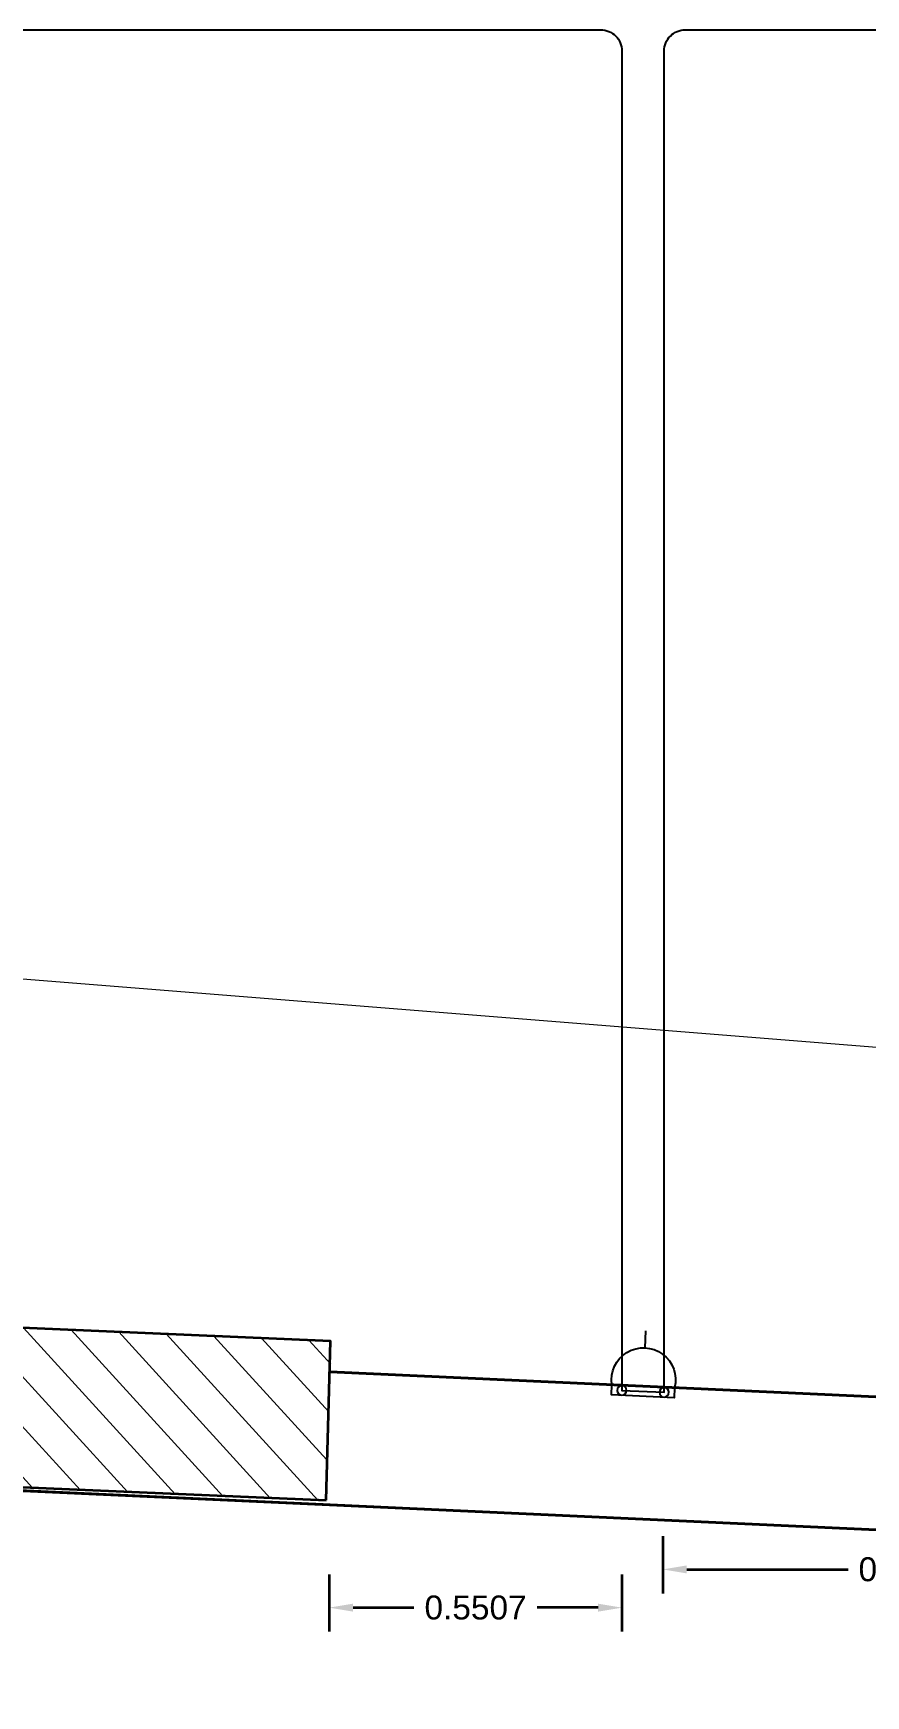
# Model space of a CAD drawing. Header units: inches. Extents: x 3955 to 4125, y 4886 to 4983.
# Drawn here: x 4016.632 to 4018.198, y 4922.18 to 4925.306 of the extents above; entities that cross this region are included whole.
import ezdxf

# ---------------------------------------------------------------- set-up
doc = ezdxf.new("R2010")
doc.units = ezdxf.units.IN
doc.header["$MEASUREMENT"] = 0
doc.linetypes.add('ACAD_ISO03W100', pattern=[30, 12, -18])
doc.layers.get('0').update_dxf_attribs({"lineweight": 35})
doc.layers.get('Defpoints').update_dxf_attribs({"lineweight": 25})
for name, color, linetype, lineweight in [('Column(S)', 24, 'Continuous', 35), ('DIM', 6, 'Continuous', 20), ('DIM IN', 12, 'Continuous', 15), ('HA', 252, 'Continuous', 18), ('hatch col(S)', 45, 'Continuous', 15), ('walls', 7, 'Continuous', 40)]:
    doc.layers.add(name, color=color, linetype=linetype, lineweight=lineweight)
doc.layers.add('E-POWER', color=3, linetype='Continuous')
doc.layers.add('N Wiring', color=255, linetype='Continuous')
doc.styles.get("Standard").update_dxf_attribs({"font": 'arial.ttf'})
doc.dimstyles.get("Standard").update_dxf_attribs({"dimtxt": 0.18, "dimasz": 0.18, "dimexe": 0.18, "dimexo": 0.0625, "dimgap": 0.09, "dimtad": 0, "dimtih": 1, "dimtoh": 1, "dimdec": 4, "dimzin": 0, "dimdsep": 46, "dimtxsty": 'Standard', "dimcen": 0.09, "dimadec": 0, "dimazin": 0, "dimtfac": 1, "dimtdec": 4, "dimtofl": 0, "dimtmove": 0, "dimatfit": 3, "dimfxl": 1, "dimtolj": 1, "dimtzin": 0, "dimarcsym": 0})

# ---------------------------------------------------------------- blocks, each defined once
blk = doc.blocks.new('S1')
for p, q in [((0, 180), (0, 260)), ((-147, 0), (147, 0))]:
    blk.add_line(p, q)
blk.add_lwpolyline([(147, 0), (-147, 0), (-147, -47.8), (147, -47.8)], close=True)
for centre in [(-99, -23.9), (99, -23.9)]:
    blk.add_circle(centre, 22.2)
at = {"linetype": 'Continuous'}
blk.add_arc((0, 30), 150, 348.46158, 191.53842, dxfattribs=at)
blk = doc.blocks.new('*D358')
at = {"layer": 'Defpoints', "color": 0}
for p in [(3530.6222, 1325.1064, 0), (3531.173, 1325.1055, 0), (3530.6222, 1324.6968)]:
    blk.add_point(p, dxfattribs=at)
at = {"layer": 'DIM', "color": 0, "lineweight": -2, "transparency": 16777216}
for p, q in [((3530.6222, 1324.7593), (3530.6222, 1324.6518)), ((3531.173, 1324.7593), (3531.173, 1324.6518)), ((3530.6672, 1324.6968), (3530.7817, 1324.6968)), ((3531.128, 1324.6968), (3531.0135, 1324.6968))]:
    blk.add_line(p, q, dxfattribs=at)
at = {"layer": 'DIM', "color": 0, "transparency": 16777216}
for points in [[(3530.6672, 1324.7043), (3530.6672, 1324.6893), (3530.6222, 1324.6968)], [(3531.128, 1324.7043), (3531.128, 1324.6893), (3531.173, 1324.6968)]]:
    blk.add_solid(points, dxfattribs=at)
at = {"layer": 'DIM', "color": 0, "transparency": 16777216, "insert": (3530.8976, 1324.6968), "char_height": 0.045, "attachment_point": 5}
blk.add_mtext('\\A1;0.5507', dxfattribs=at)
blk = doc.blocks.new('*D359')
at = {"layer": 'Defpoints', "color": 0}
for p in [(3531.2499, 1325.0467, 0), (3532.1787, 1325.0467, 0), (3531.2499, 1324.7687)]:
    blk.add_point(p, dxfattribs=at)
at = {"layer": 'DIM', "color": 0, "lineweight": -2, "transparency": 16777216}
for p, q in [((3531.2499, 1324.8312), (3531.2499, 1324.7237)), ((3532.1787, 1324.8312), (3532.1787, 1324.7237)), ((3531.2949, 1324.7687), (3531.5984, 1324.7687)), ((3532.1337, 1324.7687), (3531.8303, 1324.7687))]:
    blk.add_line(p, q, dxfattribs=at)
at = {"layer": 'DIM', "color": 0, "transparency": 16777216}
for points in [[(3531.2949, 1324.7762), (3531.2949, 1324.7612), (3531.2499, 1324.7687)], [(3532.1337, 1324.7762), (3532.1337, 1324.7612), (3532.1787, 1324.7687)]]:
    blk.add_solid(points, dxfattribs=at)
at = {"layer": 'DIM', "color": 0, "transparency": 16777216, "insert": (3531.7143, 1324.7687), "char_height": 0.045, "attachment_point": 5}
blk.add_mtext('\\A1;0.9288', dxfattribs=at)
blk = doc.blocks.new('A$C606D7A20')
at = {"layer": 'hatch col(S)', "ltscale": 2.5}
h = blk.add_hatch(dxfattribs=at)
h.set_pattern_fill('ANSI31', color=256, scale=0.02, angle=-272.6316)
h.set_pattern_definition([(132.3684, (-150.37583, 298.166544), (-0.046915522, -0.042792333), [])])
h.paths.add_polyline_path([(2.74832, -15.6184), (0.01365, -15.50067), (-0.00012, -15.80035), (2.73455, -15.91808)])
at = {"layer": 'Column(S)', "ltscale": 2.5}
blk.add_lwpolyline([(2.73717, -15.91775), (2.7457, -15.61873), (0.01365, -15.50067), (-0.00012, -15.80035)], close=True, dxfattribs=at)
at = {"layer": 'DIM IN', "ltscale": 2.5}
blk.add_line((5.51891, -15.20579), (0.96565, -14.84129), dxfattribs=at)
at = {"layer": 'HA', "linetype": 'ACAD_ISO03W100'}
blk.add_lwpolyline([(10.58891, -16.28534), (0, -15.79874), (0, 0), (31.54099, 0)], dxfattribs=at)
at = {"layer": 'N Wiring'}
blk.add_lwpolyline([(7.44287, -10.40809), (5.65067, -10.40809, -0.4142136), (5.61067, -10.36809), (5.61067, -8.95085), (5.53119, -8.95085), (5.53119, -10.51497, -0.4142136), (5.49119, -10.55497), (0.2403, -10.55497), (0.2403, -10.63461), (2.15204, -10.63461, -0.4142136), (2.19204, -10.67461), (2.19204, -13.03242, -0.4142136), (2.15204, -13.07242), (0.24028, -13.07242), (0.24028, -13.15207), (3.25384, -13.15207, -0.4142136), (3.29384, -13.19207), (3.29384, -15.71101), (3.37332, -15.71466), (3.37332, -13.19212, -0.4142136), (3.41332, -13.15212), (6.15565, -13.15212)], format="xyb", dxfattribs=at)
at = {"layer": 'walls', "ltscale": 2.5}
for p, q in [((5.91891, -15.82197), (2.74407, -15.67614)), ((10.29771, -16.27298), (-0.00012, -15.80035))]:
    blk.add_line(p, q, dxfattribs=at)
at = {"layer": 'E-POWER', "xscale": -0.0004018637559283731, "yscale": 0.0004018637559283731, "zscale": 0.0004018637559283731, "rotation": 357.3700746736722}
blk.add_blockref('S1', (3.33402, -15.70324), dxfattribs=at)
at = {"layer": 'DIM'}
for base, p1, p2, picture, middle in [((2.7431, -16.11969, 0), (3.29384, -15.71101), (2.7431, -15.71008), '*D358', (3.01847, -16.11969, 0)), ((3.37079, -16.04775, 0), (4.29963, -15.76973), (3.37079, -15.76973), '*D359', (3.83521, -16.04775, 0))]:
    dim = blk.add_linear_dim(base=base, p1=p1, p2=p2, dimstyle='Standard', dxfattribs=at)
    dim.commit()
    dim.dimension.update_dxf_attribs({"geometry": picture, "text_midpoint": middle, "insert": (-3527.87912, -1340.81648)})

msp = doc.modelspace()

# ---------------------------------------------------------------- block references
msp.add_blockref('A$C606D7A20', (4014.4456, 4938.4649))

doc.saveas('drawing.dxf')
